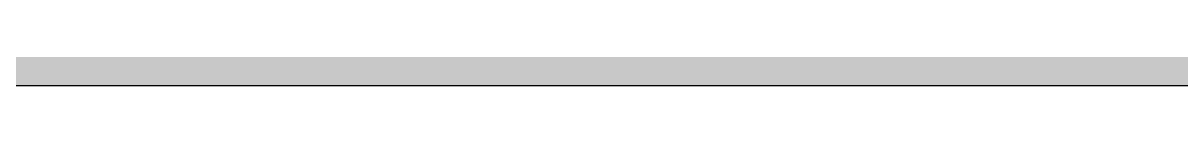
# Model space of a CAD drawing. Header units: millimetres. Extents: x 21899 to 38731, y -5425 to 3612.
# Drawn here: x 22196.4 to 22368.2, y 3362 to 3365.2 of the extents above; entities that cross this region are included whole.
import ezdxf

# ---------------------------------------------------------------- set-up
doc = ezdxf.new("R2010")
doc.units = ezdxf.units.MM
doc.layers.add('dwgmodels.com', color=250, linetype='Continuous')

msp = doc.modelspace()

# ---------------------------------------------------------------- hatches: boundary and pattern name
at = {"layer": 'dwgmodels.com', "true_color": 0xc7c8ca}
h = msp.add_hatch(color=9, dxfattribs=at)
h.dxf.hatch_style = 1
h.paths.add_polyline_path([(21917.10988160016, 3612.000011230855), (25517.10988160016, 3612.000011230855), (25517.10988160016, 3362.000011230855), (21917.10988160016, 3362.000011230855)])

# ---------------------------------------------------------------- linework, layer by layer
at = {"layer": 'dwgmodels.com', "color": 5}
msp.add_lwpolyline([(21917.10988160016, 3612.000011230855), (25517.10988160016, 3612.000011230855), (25517.10988160016, 3362.000011230855), (21917.10988160016, 3362.000011230855)], close=True, dxfattribs=at)

doc.saveas('drawing.dxf')
